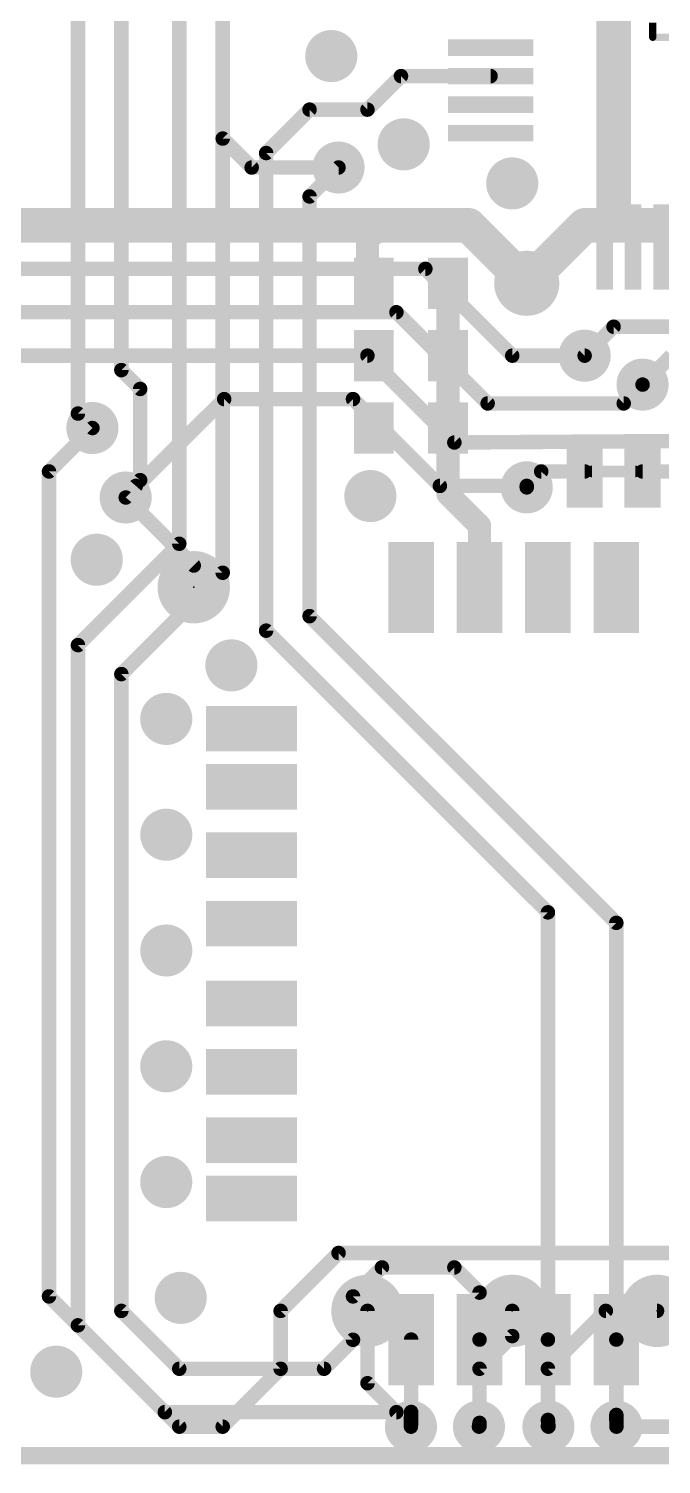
# Model space of a CAD drawing. Extents: x 0 to 54.4, y 0.4 to 50.9.
# Drawn here: x 19.96 to 31.06, y 0.36 to 25.55 of the extents above; entities that cross this region are included whole.
import ezdxf

# ---------------------------------------------------------------- set-up
doc = ezdxf.new("R2010")
doc.units = 0
for name, color, linetype in [('1', 22, 'CONTINUOUS'), ('16', 175, 'CONTINUOUS'), ('18', 82, 'CONTINUOUS'), ('22', 253, 'CONTINUOUS'), ('24', 7, 'CONTINUOUS')]:
    doc.layers.add(name, color=color, linetype=linetype)

# ---------------------------------------------------------------- blocks, each defined once
blk = doc.blocks.new('RECT')
blk.add_solid([(-0.5, -0.5), (0.5, -0.5), (-0.5, 0.5), (0.5, 0.5)])
blk = doc.blocks.new('PIE')
at = {"const_width": 0.5}
blk.add_lwpolyline([(0, -0.25, 1), (0, 0.25, 1), (0, -0.25)], format="xyb", dxfattribs=at)
blk = doc.blocks.new('ROUNDV')
at = {"const_width": 0.5}
blk.add_lwpolyline([(0, -0.25, 1), (0, 0.25, 1), (0, -0.25)], format="xyb", dxfattribs=at)

msp = doc.modelspace()

# ---------------------------------------------------------------- linework, layer by layer
at = {"layer": '1'}
for points, const_width in [([(20.828, 28.194), (20.828, 18.796)], 0.254), ([(21.59, 27.686), (21.59, 19.558)], 0.254), ([(22.606, 27.432), (22.606, 16.51)], 0.254), ([(23.368, 27.178), (23.368, 16.002)], 0.254), ([(25.908, 24.13), (26.496, 24.718)], 0.254), ([(28.068, 24.718), (26.496, 24.718)], 0.254), ([(24.13, 23.368), (24.892, 24.13)], 0.254), ([(24.892, 24.13), (25.908, 24.13)], 0.254), ([(24.13, 23.368), (24.13, 14.986)], 0.254), ([(24.892, 22.606), (25.4, 23.114)], 0.254), ([(24.892, 15.24), (24.892, 22.606)], 0.254), ([(26.162, 22.098), (25.908, 21.844)], 0.4064), ([(27.686, 22.098), (26.162, 22.098)], 0.4064), ([(28.702, 21.082), (27.686, 22.098)], 0.4064), ([(25.908, 21.844), (25.908, 21.194)], 0.4064), ([(25.908, 21.194), (26.02, 21.082)], 0.4064), ([(27.32, 21.082), (27.32, 19.812)], 0.4064), ([(30.226, 20.32), (29.718, 19.812)], 0.254), ([(31.242, 20.32), (30.226, 20.32)], 0.254), ([(27.32, 19.812), (27.32, 18.542)], 0.4064), ([(31.242, 19.812), (30.734, 19.304)], 0.254), ([(21.59, 19.558), (21.9202, 19.2278)], 0.254), ([(21.9202, 19.2278), (21.9202, 17.6276)], 0.254), ([(20.828, 18.796), (21.082, 18.542)], 0.254), ([(27.32, 18.542), (27.32, 17.384)], 0.4064), ([(28.956, 17.78), (28.702, 17.5006)], 0.254), ([(29.718, 17.78), (28.956, 17.78)], 0.254), ([(30.734, 17.78), (31.496, 17.78)], 0.254), ([(21.9202, 17.6276), (21.6662, 17.3228)], 0.254), ([(29.845, 17.78), (30.607, 17.78)], 0.2032), ([(27.874, 16.83), (27.32, 17.384)], 0.4064), ([(27.874, 15.744), (27.874, 16.83)], 0.4064), ([(22.606, 16.51), (20.828, 14.732)], 0.254), ([(23.368, 16.002), (21.59, 14.224)], 0.254), ([(30.274, 9.858), (24.892, 15.24)], 0.254), ([(29.074, 10.042), (24.13, 14.986)], 0.254), ([(20.828, 14.732), (20.828, 2.794)], 0.254), ([(21.59, 14.224), (21.59, 3.048)], 0.254), ([(29.074, 10.042), (29.074, 2.544)], 0.254), ([(30.274, 9.858), (30.274, 2.544)], 0.254), ([(26.162, 3.81), (25.654, 3.302)], 0.254), ([(27.432, 3.81), (26.162, 3.81)], 0.254), ([(27.874, 3.368), (27.432, 3.81)], 0.254), ([(25.654, 3.302), (25.654, 2.54)], 0.254), ([(27.874, 3.368), (27.874, 2.544)], 0.254), ([(22.606, 2.032), (21.59, 3.048)], 0.254), ([(22.352, 1.27), (20.828, 2.794)], 0.254), ([(25.654, 2.54), (25.146, 2.032)], 0.254), ([(26.674, 2.544), (26.674, 1.274)], 0.254), ([(27.874, 2.544), (27.874, 1.082)], 0.254), ([(29.074, 2.544), (29.074, 1.134)], 0.254), ([(30.274, 2.544), (30.274, 1.222)], 0.254), ([(25.146, 2.032), (22.606, 2.032)], 0.254), ([(26.416, 1.27), (22.352, 1.27)], 0.254), ([(26.416, 1.27), (26.67, 1.016)], 0.254), ([(26.674, 1.274), (26.67, 1.016)], 0.254), ([(29.074, 1.134), (29.083, 1.016)], 0.254), ([(30.274, 1.222), (30.2768, 1.016)], 0.254), ([(27.874, 1.082), (27.8638, 1.016)], 0.254), ([(0.508, 0.508), (54.102, 0.508)], 0.254)]:
    msp.add_lwpolyline(points, dxfattribs=dict(at, const_width=const_width))
for points, const_width in [([(26.496, 24.7815, 1), (26.496, 24.6545)], 0.127), ([(26.5409, 24.6731, 1), (26.4511, 24.7629)], 0.127), ([(28.068, 24.6545, 1), (28.068, 24.7815)], 0.127), ([(24.892, 24.1935, 1), (24.892, 24.0665)], 0.127), ([(24.9369, 24.0851, 1), (24.8471, 24.1749)], 0.127), ([(25.8631, 24.1749, 1), (25.9529, 24.0851)], 0.127), ([(25.908, 24.0665, 1), (25.908, 24.1935)], 0.127), ([(24.1935, 23.368, 1), (24.0665, 23.368)], 0.127), ([(24.0851, 23.4129, 1), (24.1749, 23.3231)], 0.127), ([(25.4449, 23.0691, 1), (25.3551, 23.1589)], 0.127), ([(24.9555, 22.606, 1), (24.8285, 22.606)], 0.127), ([(24.8471, 22.6509, 1), (24.9369, 22.5611)], 0.127), ([(26.162, 22.1996, 1), (26.162, 21.9964)], 0.2032), ([(26.2338, 22.0262, 1), (26.0902, 22.1698)], 0.2032), ([(27.7578, 22.1698, 1), (27.6142, 22.0262)], 0.2032), ([(27.686, 21.9964, 1), (27.686, 22.1996)], 0.2032), ([(26.0096, 21.844, 1), (25.8064, 21.844)], 0.2032), ([(25.8362, 21.9158, 1), (25.9798, 21.7722)], 0.2032), ([(25.8064, 21.194, 1), (26.0096, 21.194)], 0.2032), ([(25.9798, 21.2658, 1), (25.8362, 21.1222)], 0.2032), ([(25.9482, 21.0102, 1), (26.0918, 21.1538)], 0.2032), ([(27.4216, 21.082, 1), (27.2184, 21.082)], 0.2032), ([(28.6302, 21.0102, 1), (28.7738, 21.1538)], 0.2032), ([(30.226, 20.3835, 1), (30.226, 20.2565)], 0.127), ([(30.2709, 20.2751, 1), (30.1811, 20.3649)], 0.127), ([(27.4216, 19.812, 1), (27.2184, 19.812)], 0.2032), ([(27.2184, 19.812, 1), (27.4216, 19.812)], 0.2032), ([(29.6731, 19.8569, 1), (29.7629, 19.7671)], 0.127), ([(21.6349, 19.6029, 1), (21.5451, 19.5131)], 0.127), ([(21.5265, 19.558, 1), (21.6535, 19.558)], 0.127), ([(30.6891, 19.3489, 1), (30.7789, 19.2591)], 0.127), ([(21.9837, 19.2278, 1), (21.8567, 19.2278)], 0.127), ([(21.8753, 19.1829, 1), (21.9651, 19.2727)], 0.127), ([(20.8729, 18.8409, 1), (20.7831, 18.7511)], 0.127), ([(20.7645, 18.796, 1), (20.8915, 18.796)], 0.127), ([(21.0371, 18.4971, 1), (21.1269, 18.5869)], 0.127), ([(27.4216, 18.542, 1), (27.2184, 18.542)], 0.2032), ([(27.2184, 18.542, 1), (27.4216, 18.542)], 0.2032), ([(28.956, 17.8435, 1), (28.956, 17.7165)], 0.127), ([(29.003, 17.7373, 1), (28.909, 17.8227)], 0.127), ([(29.718, 17.7165, 1), (29.718, 17.8435)], 0.127), ([(30.734, 17.8435, 1), (30.734, 17.7165)], 0.127), ([(21.8567, 17.6276, 1), (21.9837, 17.6276)], 0.127), ([(21.969, 17.5869, 1), (21.8714, 17.6683)], 0.127), ([(29.845, 17.8308, 1), (29.845, 17.7292)], 0.1016), ([(30.607, 17.7292, 1), (30.607, 17.8308)], 0.1016), ([(21.6174, 17.3635, 1), (21.715, 17.2821)], 0.127), ([(27.2184, 17.384, 1), (27.4216, 17.384)], 0.2032), ([(27.3918, 17.4558, 1), (27.2482, 17.3122)], 0.2032), ([(28.655, 17.5433, 1), (28.749, 17.4579)], 0.127), ([(27.9756, 16.83, 1), (27.7724, 16.83)], 0.2032), ([(27.8022, 16.7582, 1), (27.9458, 16.9018)], 0.2032), ([(22.6509, 16.4651, 1), (22.5611, 16.5549)], 0.127), ([(22.5425, 16.51, 1), (22.6695, 16.51)], 0.127), ([(23.4129, 15.9571, 1), (23.3231, 16.0469)], 0.127), ([(23.3045, 16.002, 1), (23.4315, 16.002)], 0.127), ([(27.7724, 15.744, 1), (27.9756, 15.744)], 0.2032), ([(24.9369, 15.2849, 1), (24.8471, 15.1951)], 0.127), ([(24.8285, 15.24, 1), (24.9555, 15.24)], 0.127), ([(24.1749, 15.0309, 1), (24.0851, 14.9411)], 0.127), ([(24.0665, 14.986, 1), (24.1935, 14.986)], 0.127), ([(20.8915, 14.732, 1), (20.7645, 14.732)], 0.127), ([(20.7831, 14.7769, 1), (20.8729, 14.6871)], 0.127), ([(21.6535, 14.224, 1), (21.5265, 14.224)], 0.127), ([(21.5451, 14.2689, 1), (21.6349, 14.1791)], 0.127), ([(29.1375, 10.042, 1), (29.0105, 10.042)], 0.127), ([(29.0291, 9.9971, 1), (29.1189, 10.0869)], 0.127), ([(30.3375, 9.858, 1), (30.2105, 9.858)], 0.127), ([(30.2291, 9.8131, 1), (30.3189, 9.9029)], 0.127), ([(26.162, 3.8735, 1), (26.162, 3.7465)], 0.127), ([(26.2069, 3.7651, 1), (26.1171, 3.8549)], 0.127), ([(27.4769, 3.8549, 1), (27.3871, 3.7651)], 0.127), ([(27.432, 3.7465, 1), (27.432, 3.8735)], 0.127), ([(25.7175, 3.302, 1), (25.5905, 3.302)], 0.127), ([(25.6091, 3.3469, 1), (25.6989, 3.2571)], 0.127), ([(27.9375, 3.368, 1), (27.8105, 3.368)], 0.127), ([(27.8291, 3.3231, 1), (27.9189, 3.4129)], 0.127), ([(21.6349, 3.0929, 1), (21.5451, 3.0031)], 0.127), ([(21.5265, 3.048, 1), (21.6535, 3.048)], 0.127), ([(20.8729, 2.8389, 1), (20.7831, 2.7491)], 0.127), ([(20.7645, 2.794, 1), (20.8915, 2.794)], 0.127), ([(25.5905, 2.54, 1), (25.7175, 2.54)], 0.127), ([(25.6989, 2.4951, 1), (25.6091, 2.5849)], 0.127), ([(26.7375, 2.544, 1), (26.6105, 2.544)], 0.127), ([(27.9375, 2.544, 1), (27.8105, 2.544)], 0.127), ([(27.8105, 2.544, 1), (27.9375, 2.544)], 0.127), ([(29.1375, 2.544, 1), (29.0105, 2.544)], 0.127), ([(29.0105, 2.544, 1), (29.1375, 2.544)], 0.127), ([(30.3375, 2.544, 1), (30.2105, 2.544)], 0.127), ([(30.2105, 2.544, 1), (30.3375, 2.544)], 0.127), ([(22.606, 2.0955, 1), (22.606, 1.9685)], 0.127), ([(22.5611, 1.9871, 1), (22.6509, 2.0769)], 0.127), ([(25.1011, 2.0769, 1), (25.1909, 1.9871)], 0.127), ([(25.146, 1.9685, 1), (25.146, 2.0955)], 0.127), ([(22.352, 1.3335, 1), (22.352, 1.2065)], 0.127), ([(22.3071, 1.2251, 1), (22.3969, 1.3149)], 0.127), ([(26.4609, 1.3149, 1), (26.3711, 1.2251)], 0.127), ([(26.416, 1.2065, 1), (26.416, 1.3335)], 0.127), ([(26.7375, 1.273, 1), (26.6105, 1.275)], 0.127), ([(26.6105, 1.274, 1), (26.7375, 1.274)], 0.127), ([(29.1373, 1.1388, 1), (29.0107, 1.1292)], 0.127), ([(30.3375, 1.2229, 1), (30.2105, 1.2211)], 0.127), ([(30.2105, 1.222, 1), (30.3375, 1.222)], 0.127), ([(26.6065, 1.017, 1), (26.7335, 1.015)], 0.127), ([(26.6251, 0.9711, 1), (26.7149, 1.0609)], 0.127), ([(27.801, 1.0257, 1), (27.9266, 1.0063)], 0.127), ([(27.8105, 1.082, 1), (27.9375, 1.082)], 0.127), ([(27.9368, 1.0723, 1), (27.8112, 1.0917)], 0.127), ([(29.0105, 1.134, 1), (29.1375, 1.134)], 0.127), ([(29.0197, 1.0112, 1), (29.1463, 1.0208)], 0.127), ([(30.2133, 1.0151, 1), (30.3403, 1.0169)], 0.127)]:
    msp.add_lwpolyline(points, format="xyb", dxfattribs=dict(at, const_width=const_width))
at = {"layer": '16'}
for points, const_width in [([(30.226, 26.924), (30.226, 22.098)], 0.6096), ([(23.368, 23.622), (23.368, 26.924)], 0.254), ([(23.876, 23.114), (23.368, 23.622)], 0.254), ([(25.4, 23.114), (23.876, 23.114)], 0.254), ([(18.542, 22.098), (27.686, 22.098)], 0.6096), ([(27.686, 22.098), (28.702, 21.082)], 0.6096), ([(29.718, 22.098), (28.702, 21.082)], 0.6096), ([(30.226, 22.098), (29.718, 22.098)], 0.6096), ([(30.226, 22.098), (32.2938, 22.098)], 0.6096), ([(26.924, 21.336), (19.05, 21.336)], 0.254), ([(28.448, 19.812), (26.924, 21.336)], 0.254), ([(26.416, 20.574), (19.304, 20.574)], 0.254), ([(28.0162, 18.9738), (26.416, 20.574)], 0.254), ([(19.558, 19.812), (25.908, 19.812)], 0.254), ([(25.908, 19.812), (27.432, 18.288)], 0.254), ([(29.718, 19.812), (28.448, 19.812)], 0.254), ([(30.734, 19.304), (30.4038, 18.9738)], 0.254), ([(23.3934, 19.05), (21.6662, 17.3228)], 0.254), ([(25.654, 19.05), (23.3934, 19.05)], 0.254), ([(25.654, 19.05), (27.178, 17.526)], 0.254), ([(30.4038, 18.9738), (28.0162, 18.9738)], 0.254), ([(20.32, 17.78), (21.082, 18.542)], 0.254), ([(31.3436, 18.3134), (27.432, 18.288)], 0.254), ([(20.32, 3.302), (20.32, 17.78)], 0.254), ([(21.844, 17.526), (21.6662, 17.3228)], 0.254), ([(27.178, 17.526), (28.702, 17.526)], 0.254), ([(28.702, 17.5006), (28.702, 17.526)], 0.254), ([(22.86, 16.129), (21.6662, 17.3228)], 0.254), ([(22.86, 16.129), (22.86, 15.748)], 0.4064), ([(24.384, 3.048), (25.4, 4.064)], 0.254), ([(25.4, 4.064), (34.544, 4.064)], 0.254), ([(22.606, 1.016), (20.32, 3.302)], 0.254), ([(24.384, 2.032), (24.384, 3.048)], 0.254), ([(25.908, 3.048), (25.908, 1.778)], 0.254), ([(28.448, 3.048), (28.448, 2.606)], 0.254), ([(30.09, 3.048), (29.074, 2.032)], 0.254), ([(30.988, 3.048), (30.09, 3.048)], 0.254), ([(28.448, 2.606), (27.874, 2.032)], 0.254), ([(23.368, 1.016), (24.384, 2.032)], 0.254), ([(27.874, 2.032), (27.874, 1.0262)], 0.254), ([(29.074, 2.032), (29.074, 1.025)], 0.254), ([(25.908, 1.778), (26.67, 1.016)], 0.254), ([(22.606, 1.016), (23.368, 1.016)], 0.254), ([(27.874, 1.0262), (27.8638, 1.016)], 0.254), ([(29.074, 1.025), (29.083, 1.016)], 0.254), ([(32.512, 1.016), (30.2768, 1.016)], 0.254), ([(0.508, 0.508), (54.102, 0.508)], 0.3048)]:
    msp.add_lwpolyline(points, dxfattribs=dict(at, const_width=const_width))
for points, const_width in [([(23.4129, 23.6669, 1), (23.3231, 23.5771)], 0.127), ([(23.3045, 23.622, 1), (23.4315, 23.622)], 0.127), ([(23.876, 23.1775, 1), (23.876, 23.0505)], 0.127), ([(23.8311, 23.0691, 1), (23.9209, 23.1589)], 0.127), ([(25.4, 23.0505, 1), (25.4, 23.1775)], 0.127), ([(27.7938, 22.2058, 1), (27.5782, 21.9902)], 0.3048), ([(27.686, 21.9456, 1), (27.686, 22.2504)], 0.3048), ([(29.718, 22.2504, 1), (29.718, 21.9456)], 0.3048), ([(29.8258, 21.9902, 1), (29.6102, 22.2058)], 0.3048), ([(30.226, 22.2504, 1), (30.226, 21.9456)], 0.3048), ([(30.0736, 22.098, 1), (30.3784, 22.098)], 0.3048), ([(30.226, 21.9456, 1), (30.226, 22.2504)], 0.3048), ([(26.9689, 21.3809, 1), (26.8791, 21.2911)], 0.127), ([(26.924, 21.2725, 1), (26.924, 21.3995)], 0.127), ([(28.5942, 21.1898, 1), (28.8098, 20.9742)], 0.3048), ([(28.5942, 20.9742, 1), (28.8098, 21.1898)], 0.3048), ([(26.4609, 20.6189, 1), (26.3711, 20.5291)], 0.127), ([(26.416, 20.5105, 1), (26.416, 20.6375)], 0.127), ([(25.9529, 19.8569, 1), (25.8631, 19.7671)], 0.127), ([(25.908, 19.7485, 1), (25.908, 19.8755)], 0.127), ([(28.448, 19.8755, 1), (28.448, 19.7485)], 0.127), ([(28.4031, 19.7671, 1), (28.4929, 19.8569)], 0.127), ([(29.718, 19.7485, 1), (29.718, 19.8755)], 0.127), ([(30.7789, 19.2591, 1), (30.6891, 19.3489)], 0.127), ([(23.3934, 19.1135, 1), (23.3934, 18.9865)], 0.127), ([(23.4383, 19.0051, 1), (23.3485, 19.0949)], 0.127), ([(25.6989, 19.0949, 1), (25.6091, 19.0051)], 0.127), ([(25.654, 18.9865, 1), (25.654, 19.1135)], 0.127), ([(28.0162, 19.0373, 1), (28.0162, 18.9103)], 0.127), ([(27.9713, 18.9289, 1), (28.0611, 19.0187)], 0.127), ([(30.3589, 19.0187, 1), (30.4487, 18.9289)], 0.127), ([(30.4038, 18.9103, 1), (30.4038, 19.0373)], 0.127), ([(21.1269, 18.4971, 1), (21.0371, 18.5869)], 0.127), ([(27.4316, 18.3515, 1), (27.4324, 18.2245)], 0.127), ([(27.3871, 18.2431, 1), (27.4769, 18.3329)], 0.127), ([(20.3835, 17.78, 1), (20.2565, 17.78)], 0.127), ([(20.2751, 17.8249, 1), (20.3649, 17.7351)], 0.127), ([(21.8918, 17.4842, 1), (21.7962, 17.5678)], 0.127), ([(27.178, 17.5895, 1), (27.178, 17.4625)], 0.127), ([(28.7655, 17.526, 1), (28.6385, 17.526)], 0.127), ([(28.702, 17.4625, 1), (28.702, 17.5895)], 0.127), ([(21.7111, 17.3677, 1), (21.6213, 17.2779)], 0.127), ([(21.6213, 17.3677, 1), (21.7111, 17.2779)], 0.127), ([(21.6184, 17.3646, 1), (21.714, 17.281)], 0.127), ([(27.1331, 17.4811, 1), (27.2229, 17.5709)], 0.127), ([(28.6385, 17.5006, 1), (28.7655, 17.5006)], 0.127), ([(22.9616, 16.129, 1), (22.7584, 16.129)], 0.2032), ([(22.8151, 16.0841, 1), (22.9049, 16.1739)], 0.127), ([(22.7584, 15.748, 1), (22.9616, 15.748)], 0.2032), ([(25.4, 4.1275, 1), (25.4, 4.0005)], 0.127), ([(25.4449, 4.0191, 1), (25.3551, 4.1089)], 0.127), ([(20.3649, 3.3469, 1), (20.2751, 3.2571)], 0.127), ([(20.2565, 3.302, 1), (20.3835, 3.302)], 0.127), ([(24.4475, 3.048, 1), (24.3205, 3.048)], 0.127), ([(24.3391, 3.0929, 1), (24.4289, 3.0031)], 0.127), ([(25.9715, 3.048, 1), (25.8445, 3.048)], 0.127), ([(28.5115, 3.048, 1), (28.3845, 3.048)], 0.127), ([(30.09, 3.1115, 1), (30.09, 2.9845)], 0.127), ([(30.1349, 3.0031, 1), (30.0451, 3.0929)], 0.127), ([(30.988, 2.9845, 1), (30.988, 3.1115)], 0.127), ([(28.3845, 2.606, 1), (28.5115, 2.606)], 0.127), ([(28.4929, 2.5611, 1), (28.4031, 2.6509)], 0.127), ([(24.3205, 2.032, 1), (24.4475, 2.032)], 0.127), ([(24.4289, 1.9871, 1), (24.3391, 2.0769)], 0.127), ([(27.9375, 2.032, 1), (27.8105, 2.032)], 0.127), ([(27.8291, 2.0769, 1), (27.9189, 1.9871)], 0.127), ([(29.1375, 2.032, 1), (29.0105, 2.032)], 0.127), ([(29.0291, 2.0769, 1), (29.1189, 1.9871)], 0.127), ([(25.9529, 1.8229, 1), (25.8631, 1.7331)], 0.127), ([(25.8445, 1.778, 1), (25.9715, 1.778)], 0.127), ([(22.606, 1.0795, 1), (22.606, 0.9525)], 0.127), ([(22.5611, 0.9711, 1), (22.6509, 1.0609)], 0.127), ([(23.3231, 1.0609, 1), (23.4129, 0.9711)], 0.127), ([(23.368, 0.9525, 1), (23.368, 1.0795)], 0.127), ([(26.6251, 0.9711, 1), (26.7149, 1.0609)], 0.127), ([(27.8189, 1.0609, 1), (27.9087, 0.9711)], 0.127), ([(27.8105, 1.0262, 1), (27.9375, 1.0262)], 0.127), ([(27.9189, 0.9813, 1), (27.8291, 1.0711)], 0.127), ([(29.1189, 1.0699, 1), (29.0291, 0.9801)], 0.127), ([(29.0105, 1.025, 1), (29.1375, 1.025)], 0.127), ([(29.0381, 0.9711, 1), (29.1279, 1.0609)], 0.127), ([(30.2768, 1.0795, 1), (30.2768, 0.9525)], 0.127)]:
    msp.add_lwpolyline(points, format="xyb", dxfattribs=dict(at, const_width=const_width))
at = {"layer": '22', "const_width": 0.127}
for points in [[(30.9118, 25.654), (30.9118, 25.4)], [(30.9118, 25.4), (40.7162, 25.4)]]:
    msp.add_lwpolyline(points, dxfattribs=at)
at = {"layer": '22', "const_width": 0.0635}
for points in [[(30.9118, 25.4318, 1), (30.9118, 25.3683)], [(30.8801, 25.4, 1), (30.9436, 25.4)]]:
    msp.add_lwpolyline(points, format="xyb", dxfattribs=at)
at = {"layer": '24'}
for p in [(22.86, 15.748), (25.908, 3.048), (28.448, 3.048), (30.988, 3.048)]:
    msp.add_point(p, dxfattribs=at)

# ---------------------------------------------------------------- block references
at = {"layer": '1'}
for p, xscale, yscale, rotation in [((28.068, 25.218), 1.5, 0.29, 180), ((28.068, 24.718), 1.5, 0.29, 180), ((28.068, 24.218), 1.5, 0.29, 180), ((28.068, 23.718), 1.5, 0.29, 180), ((30.068, 21.718), 0.29, 1.5, 180), ((30.568, 21.718), 0.29, 1.5, 180), ((31.068, 21.718), 0.29, 1.5, 180), ((26.02, 21.082), 0.7, 0.9, 180), ((27.32, 21.082), 0.7, 0.9, 180), ((23.874, 13.2662), 0.8, 1.6, 270), ((23.874, 12.244), 0.8, 1.6, 270), ((23.874, 11.044), 0.8, 1.6, 270), ((23.874, 9.844), 0.8, 1.6, 270), ((23.874, 8.444), 0.8, 1.6, 270), ((23.874, 7.244), 0.8, 1.6, 270), ((23.874, 6.044), 0.8, 1.6, 270), ((23.874, 5.0218), 0.8, 1.6, 270), ((26.674, 2.544), 0.8, 1.6, 180), ((27.874, 2.544), 0.8, 1.6, 180), ((29.074, 2.544), 0.8, 1.6, 180), ((30.274, 2.544), 0.8, 1.6, 180)]:
    msp.add_blockref('RECT', p, dxfattribs=dict(at, xscale=xscale, yscale=yscale, rotation=rotation))
for p, xscale, yscale in [((26.02, 19.812), 0.7, 0.9), ((27.32, 19.812), 0.7, 0.9), ((26.02, 18.542), 0.7, 0.9), ((27.32, 18.542), 0.7, 0.9), ((29.718, 17.78), 0.635, 1.27), ((30.734, 17.78), 0.635, 1.27), ((26.674, 15.744), 0.8, 1.6), ((27.874, 15.744), 0.8, 1.6), ((29.074, 15.744), 0.8, 1.6), ((30.274, 15.744), 0.8, 1.6)]:
    msp.add_blockref('RECT', p, dxfattribs=dict(at, xscale=xscale, yscale=yscale))
at = {"layer": '16', "xscale": 1.27, "yscale": 1.27}
for p in [(22.86, 15.748), (25.908, 3.048), (28.448, 3.048), (30.988, 3.048)]:
    msp.add_blockref('PIE', p, dxfattribs=at)
at = {"layer": '18'}
for p, xscale, yscale in [((25.273, 25.0698), 0.9144, 0.9144), ((25.273, 25.0698), 0.9144, 0.9144), ((26.543, 23.5204), 0.9144, 0.9144), ((26.543, 23.5204), 0.9144, 0.9144), ((25.4, 23.114), 0.9144, 0.9144), ((25.4, 23.114), 0.9144, 0.9144), ((28.448, 22.8346), 0.9144, 0.9144), ((28.448, 22.8346), 0.9144, 0.9144), ((28.702, 21.082), 1.143, 1.143), ((28.702, 21.082), 1.143, 1.143), ((29.718, 19.812), 0.9144, 0.9144), ((29.718, 19.812), 0.9144, 0.9144), ((30.734, 19.304), 0.9144, 0.9144), ((30.734, 19.304), 0.9144, 0.9144), ((21.082, 18.542), 0.9144, 0.9144), ((21.082, 18.542), 0.9144, 0.9144), ((28.702, 17.5006), 0.9144, 0.9144), ((28.702, 17.5006), 0.9144, 0.9144), ((21.6662, 17.3228), 0.9144, 0.9144), ((21.6662, 17.3228), 0.9144, 0.9144), ((25.9588, 17.3482), 0.9144, 0.9144), ((25.9588, 17.3482), 0.9144, 0.9144), ((21.1582, 16.2306), 0.9144, 0.9144), ((21.1582, 16.2306), 0.9144, 0.9144), ((23.5204, 14.3764), 0.9144, 0.9144), ((23.5204, 14.3764), 0.9144, 0.9144), ((22.3774, 13.4366), 0.9144, 0.9144), ((22.3774, 13.4366), 0.9144, 0.9144), ((22.3774, 11.4046), 0.9144, 0.9144), ((22.3774, 11.4046), 0.9144, 0.9144), ((22.3774, 9.3726), 0.9144, 0.9144), ((22.3774, 9.3726), 0.9144, 0.9144), ((22.3774, 7.3406), 0.9144, 0.9144), ((22.3774, 7.3406), 0.9144, 0.9144), ((22.3774, 5.3086), 0.9144, 0.9144), ((22.3774, 5.3086), 0.9144, 0.9144), ((22.6314, 3.2766), 0.9144, 0.9144), ((22.6314, 3.2766), 0.9144, 0.9144), ((20.447, 1.9812), 0.9144, 0.9144), ((20.447, 1.9812), 0.9144, 0.9144), ((26.67, 1.016), 0.9144, 0.9144), ((26.67, 1.016), 0.9144, 0.9144), ((27.8638, 1.016), 0.9144, 0.9144), ((27.8638, 1.016), 0.9144, 0.9144), ((29.083, 1.016), 0.9144, 0.9144), ((29.083, 1.016), 0.9144, 0.9144), ((30.2768, 1.016), 0.9144, 0.9144), ((30.2768, 1.016), 0.9144, 0.9144)]:
    msp.add_blockref('ROUNDV', p, dxfattribs=dict(at, xscale=xscale, yscale=yscale))

doc.saveas('drawing.dxf')
